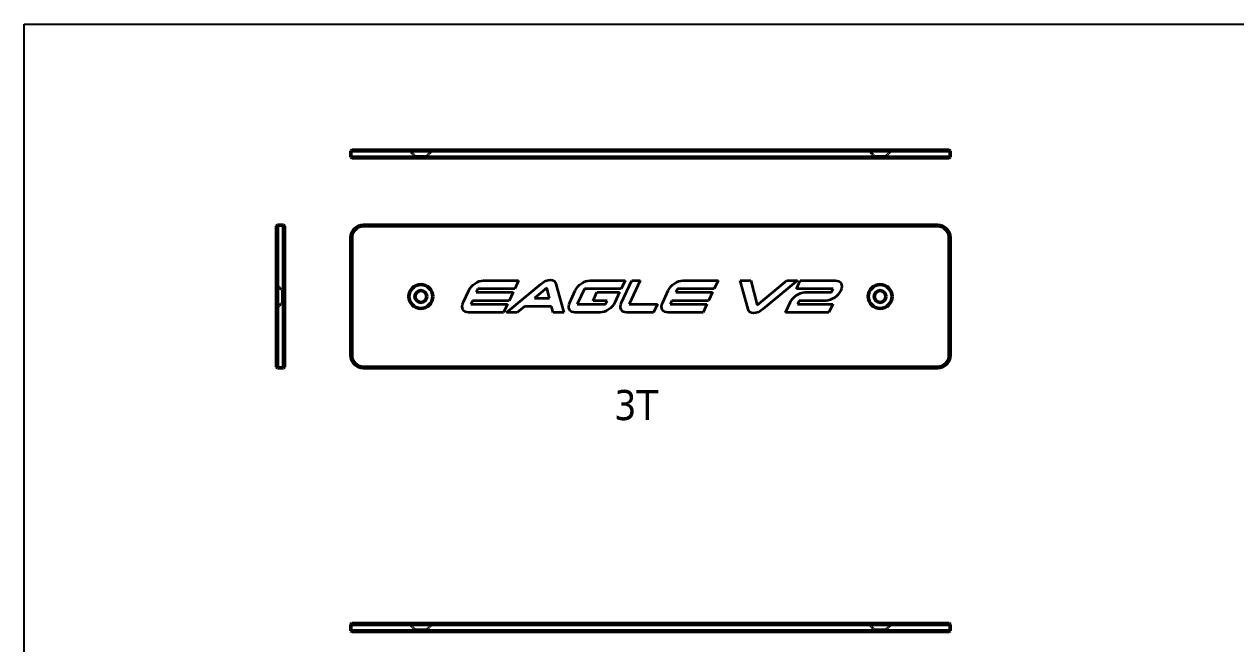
# Model space of a CAD drawing. Header units: millimetres. Extents: x 15 to 962, y -15 to 456.
# Drawn here: x 14.5 to 478.8, y 218.7 to 455.9 of the extents above; entities that cross this region are included whole.
import ezdxf

# ---------------------------------------------------------------- set-up
doc = ezdxf.new("R2010")
doc.units = ezdxf.units.MM
doc.linetypes.add('DASHED', pattern=[0.2068, 0.1655, -0.0413])
doc.layers.add('Layer 1', color=7, linetype='Continuous')
doc.layers.add('외형선(ISO)', color=7, linetype='Continuous', lineweight=50)
doc.layers.add('은선 (ISO)', color=7, linetype='DASHED', lineweight=35)
doc.styles.get("Standard").update_dxf_attribs({"font": 'tahoma.ttf'})

msp = doc.modelspace()

# ---------------------------------------------------------------- linework, layer by layer
at = {"color": 1}
msp.add_lwpolyline([(14.54, 455.92), (962.05, 455.92), (962.05, -15.22), (14.54, -15.22)], close=True, dxfattribs=at)
at = {"layer": 'Layer 1', "color": 3, "lineweight": 35}
for p, q in [((214.76, 355), (210.09, 351.08)), ((215.78, 351.08), (214.76, 355)), ((210.09, 351.08), (215.78, 351.08))]:
    msp.add_line(p, q, dxfattribs=at)
for points in [[(184.9, 353.93), (185.9, 356.07), (188.44, 357.8), (190.58, 357.8)], [(190.58, 357.8), (190.58, 357.8), (203.98, 357.8), (203.98, 357.8)], [(203.98, 357.8), (203.98, 357.8), (202.49, 354.6), (202.49, 354.6)], [(225.71, 353.93), (226.7, 356.07), (229.25, 357.8), (231.39, 357.8)], [(231.39, 357.8), (231.39, 357.8), (244.79, 357.8), (244.79, 357.8)], [(244.79, 357.8), (244.79, 357.8), (243.29, 354.6), (243.29, 354.6)], [(243.4, 349.39), (243.4, 349.39), (247.33, 357.8), (247.33, 357.8)], [(250.53, 357.8), (250.53, 357.8), (246.3, 348.72), (246.3, 348.72)], [(247.33, 357.8), (247.33, 357.8), (250.53, 357.8), (250.53, 357.8)], [(261.33, 353.93), (262.32, 356.07), (264.87, 357.8), (267.01, 357.8)], [(267.01, 357.8), (267.01, 357.8), (280.41, 357.8), (280.41, 357.8)], [(280.41, 357.8), (280.41, 357.8), (278.91, 354.6), (278.91, 354.6)], [(291.94, 346.83), (291.94, 346.83), (288.87, 357.8), (288.87, 357.8)], [(288.87, 357.8), (288.87, 357.8), (292.94, 357.8), (292.94, 357.8)], [(292.94, 357.8), (292.94, 357.8), (295.44, 348.32), (295.44, 348.32)], [(295.44, 348.32), (295.44, 348.32), (306.76, 357.8), (306.76, 357.8)], [(310.84, 357.8), (310.84, 357.8), (297.53, 346.83), (297.53, 346.83)], [(306.76, 357.8), (306.76, 357.8), (310.84, 357.8), (310.84, 357.8)], [(310.46, 354.6), (310.46, 354.6), (311.95, 357.8), (311.95, 357.8)], [(311.95, 357.8), (311.95, 357.8), (325.35, 357.8), (325.35, 357.8)], [(325.35, 357.8), (327.49, 357.8), (328.42, 356.07), (327.42, 353.93)], [(182.78, 349.39), (182.78, 349.39), (184.9, 353.93), (184.9, 353.93)], [(188.42, 354.6), (188.42, 354.6), (187.79, 353.26), (187.79, 353.26)], [(187.79, 353.26), (187.79, 353.26), (201.86, 353.26), (201.86, 353.26)], [(202.49, 354.6), (202.49, 354.6), (188.42, 354.6), (188.42, 354.6)], [(199.37, 345.52), (199.37, 345.52), (212.68, 356.49), (212.68, 356.49)], [(201.86, 353.26), (201.86, 353.26), (200.37, 350.06), (200.37, 350.06)], [(218.26, 356.49), (218.26, 356.49), (221.34, 345.52), (221.34, 345.52)], [(223.59, 349.39), (223.59, 349.39), (225.71, 353.93), (225.71, 353.93)], [(229.22, 354.6), (229.22, 354.6), (226.48, 348.72), (226.48, 348.72)], [(243.29, 354.6), (243.29, 354.6), (229.22, 354.6), (229.22, 354.6)], [(232.54, 350.06), (232.54, 350.06), (234.03, 353.26), (234.03, 353.26)], [(234.03, 353.26), (234.03, 353.26), (242.67, 353.26), (242.67, 353.26)], [(242.67, 353.26), (242.67, 353.26), (240.86, 349.39), (240.86, 349.39)], [(259.21, 349.39), (259.21, 349.39), (261.33, 353.93), (261.33, 353.93)], [(264.84, 354.6), (264.84, 354.6), (264.22, 353.26), (264.22, 353.26)], [(264.22, 353.26), (264.22, 353.26), (278.29, 353.26), (278.29, 353.26)], [(278.91, 354.6), (278.91, 354.6), (264.84, 354.6), (264.84, 354.6)], [(278.29, 353.26), (278.29, 353.26), (276.79, 350.06), (276.79, 350.06)], [(308.03, 349.39), (309.02, 351.53), (311.57, 353.26), (313.71, 353.26)], [(324.53, 354.6), (324.53, 354.6), (310.46, 354.6), (310.46, 354.6)], [(313.71, 353.26), (313.71, 353.26), (323.9, 353.26), (323.9, 353.26)], [(327.42, 353.93), (326.42, 351.79), (323.88, 350.06), (321.74, 350.06)], [(323.9, 353.26), (323.9, 353.26), (324.53, 354.6), (324.53, 354.6)], [(184.85, 345.52), (182.71, 345.52), (181.79, 347.25), (182.78, 349.39)], [(186.3, 350.06), (186.3, 350.06), (185.68, 348.72), (185.68, 348.72)], [(185.68, 348.72), (185.68, 348.72), (199.75, 348.72), (199.75, 348.72)], [(200.37, 350.06), (200.37, 350.06), (186.3, 350.06), (186.3, 350.06)], [(199.75, 348.72), (199.75, 348.72), (198.25, 345.52), (198.25, 345.52)], [(225.66, 345.52), (223.52, 345.52), (222.59, 347.25), (223.59, 349.39)], [(226.48, 348.72), (226.48, 348.72), (237.35, 348.72), (237.35, 348.72)], [(237.97, 350.06), (237.97, 350.06), (232.54, 350.06), (232.54, 350.06)], [(240.86, 349.39), (239.87, 347.25), (237.32, 345.52), (235.18, 345.52)], [(237.35, 348.72), (237.35, 348.72), (237.97, 350.06), (237.97, 350.06)], [(245.47, 345.52), (243.33, 345.52), (242.41, 347.25), (243.4, 349.39)], [(246.3, 348.72), (246.3, 348.72), (257.16, 348.72), (257.16, 348.72)], [(257.16, 348.72), (257.16, 348.72), (255.66, 345.52), (255.66, 345.52)], [(261.28, 345.52), (259.14, 345.52), (258.21, 347.25), (259.21, 349.39)], [(262.73, 350.06), (262.73, 350.06), (262.1, 348.72), (262.1, 348.72)], [(262.1, 348.72), (262.1, 348.72), (276.17, 348.72), (276.17, 348.72)], [(276.79, 350.06), (276.79, 350.06), (262.73, 350.06), (262.73, 350.06)], [(276.17, 348.72), (276.17, 348.72), (274.68, 345.52), (274.68, 345.52)], [(306.22, 345.52), (306.22, 345.52), (308.03, 349.39), (308.03, 349.39)], [(311.55, 350.06), (311.55, 350.06), (310.92, 348.72), (310.92, 348.72)], [(310.92, 348.72), (310.92, 348.72), (324.41, 348.72), (324.41, 348.72)], [(321.74, 350.06), (321.74, 350.06), (311.55, 350.06), (311.55, 350.06)], [(324.41, 348.72), (324.41, 348.72), (322.92, 345.52), (322.92, 345.52)], [(198.25, 345.52), (198.25, 345.52), (184.85, 345.52), (184.85, 345.52)], [(203.44, 345.52), (203.44, 345.52), (199.37, 345.52), (199.37, 345.52)], [(206.28, 347.88), (206.28, 347.88), (203.44, 345.52), (203.44, 345.52)], [(216.63, 347.88), (216.63, 347.88), (206.28, 347.88), (206.28, 347.88)], [(217.26, 345.52), (217.26, 345.52), (216.63, 347.88), (216.63, 347.88)], [(221.34, 345.52), (221.34, 345.52), (217.26, 345.52), (217.26, 345.52)], [(235.18, 345.52), (235.18, 345.52), (225.66, 345.52), (225.66, 345.52)], [(255.66, 345.52), (255.66, 345.52), (245.47, 345.52), (245.47, 345.52)], [(274.68, 345.52), (274.68, 345.52), (261.28, 345.52), (261.28, 345.52)], [(322.92, 345.52), (322.92, 345.52), (306.22, 345.52), (306.22, 345.52)]]:
    msp.add_open_spline(points, degree=3, dxfattribs=at)
for points, knots in [([(212.68, 356.49), (213.75, 357.36), (215.04, 358.07), (216.22, 358.07), (217.37, 358.07), (218.02, 357.36), (218.26, 356.49)], [6, 6, 6, 6, 7, 7, 7, 8, 8, 8, 8]), ([(297.53, 346.83), (296.48, 345.96), (295.17, 345.25), (294.01, 345.25), (292.83, 345.25), (292.2, 345.96), (291.94, 346.83)], [1, 1, 1, 1, 2, 2, 2, 3, 3, 3, 3])]:
    msp.add_open_spline(points, degree=3, knots=knots, dxfattribs=at)
at = {"layer": '외형선(ISO)', "color": 3}
for p, q in [((140.03, 407.75), (139.73, 407.45)), ((144.53, 407.45), (139.73, 407.45)), ((139.73, 405.05), (139.73, 407.45)), ((139.73, 405.05), (140.03, 404.75)), ((139.73, 405.05), (144.53, 405.05)), ((140.03, 407.75), (144.53, 407.75)), ((144.53, 404.75), (140.03, 404.75)), ((364.53, 407.75), (144.53, 407.75)), ((144.53, 407.45), (364.53, 407.45)), ((364.53, 405.05), (144.53, 405.05)), ((144.53, 404.75), (364.53, 404.75)), ((364.53, 407.75), (369.03, 407.75)), ((369.33, 407.45), (364.53, 407.45)), ((364.53, 405.05), (369.33, 405.05)), ((369.03, 404.75), (364.53, 404.75)), ((369.03, 407.75), (369.33, 407.45)), ((369.33, 405.05), (369.03, 404.75)), ((369.33, 405.05), (369.33, 407.45)), ((111.24, 378.66), (111.54, 378.96)), ((111.24, 374.16), (111.24, 378.66)), ((111.54, 378.96), (111.54, 374.16)), ((113.94, 378.96), (111.54, 378.96)), ((113.94, 378.96), (114.24, 378.66)), ((113.94, 374.16), (113.94, 378.96)), ((114.24, 378.66), (114.24, 374.16)), ((364.53, 378.96), (144.53, 378.96)), ((144.53, 378.66), (364.53, 378.66)), ((111.24, 374.16), (111.24, 329.16)), ((111.54, 329.16), (111.54, 374.16)), ((113.94, 374.16), (113.94, 329.16)), ((114.24, 329.16), (114.24, 374.16)), ((139.73, 374.16), (139.73, 329.16)), ((140.03, 329.16), (140.03, 374.16)), ((369.03, 374.16), (369.03, 329.16)), ((369.33, 329.16), (369.33, 374.16)), ((111.24, 324.66), (111.24, 329.16)), ((111.54, 329.16), (111.54, 324.36)), ((113.94, 324.36), (113.94, 329.16)), ((114.24, 329.16), (114.24, 324.66)), ((111.54, 324.36), (111.24, 324.66)), ((113.94, 324.36), (111.54, 324.36)), ((114.24, 324.66), (113.94, 324.36)), ((364.53, 324.66), (144.53, 324.66)), ((144.53, 324.36), (364.53, 324.36))]:
    msp.add_line(p, q, dxfattribs=at)
at = {"layer": '외형선(ISO)', "color": 4}
for p, q in [((140.03, 226.39), (139.73, 226.09)), ((144.53, 226.09), (139.73, 226.09)), ((139.73, 223.69), (139.73, 226.09)), ((139.73, 223.69), (140.03, 223.39)), ((139.73, 223.69), (144.53, 223.69)), ((140.03, 226.39), (144.53, 226.39)), ((144.53, 223.39), (140.03, 223.39)), ((364.53, 226.39), (144.53, 226.39)), ((144.53, 226.09), (364.53, 226.09)), ((364.53, 223.69), (144.53, 223.69)), ((144.53, 223.39), (364.53, 223.39)), ((364.53, 226.39), (369.03, 226.39)), ((369.33, 226.09), (364.53, 226.09)), ((364.53, 223.69), (369.33, 223.69)), ((369.03, 223.39), (364.53, 223.39)), ((369.03, 226.39), (369.33, 226.09)), ((369.33, 223.69), (369.03, 223.39)), ((369.33, 223.69), (369.33, 226.09))]:
    msp.add_line(p, q, dxfattribs=at)
at = {"layer": '외형선(ISO)', "color": 3}
for centre, radius in [((166.53, 351.66), 4.55), ((166.53, 351.66), 2.25), ((342.53, 351.66), 4.55), ((342.53, 351.66), 2.25)]:
    msp.add_circle(centre, radius, dxfattribs=at)
for centre, radius, start, end in [((144.53, 374.16), 4.8, 90, 180), ((144.53, 374.16), 4.5, 90, 180), ((364.53, 374.16), 4.8, 0, 90), ((364.53, 374.16), 4.5, 0, 90), ((144.53, 329.16), 4.8, 180, 270), ((144.53, 329.16), 4.5, 180, 270), ((364.53, 329.16), 4.5, 270, 0), ((364.53, 329.16), 4.8, 270, 0)]:
    msp.add_arc(centre, radius, start, end, dxfattribs=at)
at = {"layer": '은선 (ISO)', "color": 3, "ltscale": 1.142165}
for p, q in [((161.98, 407.75), (164.28, 405.45)), ((164.28, 404.75), (164.28, 405.45)), ((164.28, 405.45), (168.78, 405.45)), ((171.08, 407.75), (168.78, 405.45)), ((168.78, 404.75), (168.78, 405.45)), ((337.98, 407.75), (340.28, 405.45)), ((340.28, 404.75), (340.28, 405.45)), ((340.28, 405.45), (344.78, 405.45)), ((347.08, 407.75), (344.78, 405.45)), ((344.78, 404.75), (344.78, 405.45)), ((111.24, 356.21), (113.54, 353.91)), ((114.24, 353.91), (113.54, 353.91)), ((113.54, 349.41), (113.54, 353.91)), ((111.24, 347.11), (113.54, 349.41)), ((114.24, 349.41), (113.54, 349.41))]:
    msp.add_line(p, q, dxfattribs=at)
at = {"layer": '은선 (ISO)', "color": 3, "ltscale": 0.571033}
for p, q in [((189.96, 407.75), (189.96, 407.45)), ((194.01, 407.75), (194.01, 407.45)), ((195.18, 407.75), (195.18, 407.45)), ((198.37, 407.75), (198.37, 407.45)), ((207.76, 407.75), (207.76, 407.45)), ((209.64, 407.75), (209.64, 407.45)), ((211.81, 407.75), (211.81, 407.45)), ((212.83, 407.75), (212.83, 407.45)), ((212.91, 407.75), (212.91, 407.45)), ((215.35, 407.75), (215.35, 407.45)), ((216.1, 407.75), (216.1, 407.45)), ((218.54, 407.75), (218.54, 407.45)), ((218.62, 407.75), (218.62, 407.45)), ((219.39, 407.75), (219.39, 407.45)), ((220.24, 407.75), (220.24, 407.45)), ((220.96, 407.75), (220.96, 407.45)), ((229.53, 407.75), (229.53, 407.45)), ((231.05, 407.75), (231.05, 407.45)), ((231.76, 407.75), (231.76, 407.45)), ((231.95, 407.75), (231.95, 407.45)), ((234.41, 407.75), (234.41, 407.45)), ((234.77, 407.75), (234.77, 407.45)), ((234.9, 407.75), (234.9, 407.45)), ((235.59, 407.75), (235.59, 407.45)), ((235.73, 407.75), (235.73, 407.45)), ((236.94, 407.75), (236.94, 407.45)), ((238.54, 407.75), (238.54, 407.45)), ((238.73, 407.75), (238.73, 407.45)), ((239.09, 407.75), (239.09, 407.45)), ((239.94, 407.75), (239.94, 407.45)), ((240.3, 407.75), (240.3, 407.45)), ((241.82, 407.75), (241.82, 407.45)), ((251.87, 407.75), (251.87, 407.45)), ((252.72, 407.75), (252.72, 407.45)), ((253.08, 407.75), (253.08, 407.45)), ((253.93, 407.75), (253.93, 407.45)), ((254.29, 407.75), (254.29, 407.45)), ((254.39, 407.75), (254.39, 407.45)), ((255.14, 407.75), (255.14, 407.45)), ((257.58, 407.75), (257.58, 407.45)), ((257.66, 407.75), (257.66, 407.45)), ((258.43, 407.75), (258.43, 407.45)), ((259.29, 407.75), (259.29, 407.45)), ((260, 407.75), (260, 407.45)), ((268.38, 407.75), (268.38, 407.45)), ((269.23, 407.75), (269.23, 407.45)), ((270.09, 407.75), (270.09, 407.45)), ((270.8, 407.75), (270.8, 407.45)), ((270.99, 407.75), (270.99, 407.45)), ((271.57, 407.75), (271.57, 407.45)), ((271.74, 407.75), (271.74, 407.45)), ((272.34, 407.75), (272.34, 407.45)), ((273.81, 407.75), (273.81, 407.45)), ((273.95, 407.75), (273.95, 407.45)), ((283.25, 407.75), (283.25, 407.45)), ((287.3, 407.75), (287.3, 407.45)), ((288.47, 407.75), (288.47, 407.45)), ((291.66, 407.75), (291.66, 407.45)), ((301.05, 407.75), (301.05, 407.45)), ((302.93, 407.75), (302.93, 407.45)), ((303.96, 407.75), (303.96, 407.45)), ((305.1, 407.75), (305.1, 407.45)), ((305.35, 407.75), (305.35, 407.45)), ((306.2, 407.75), (306.2, 407.45)), ((306.97, 407.75), (306.97, 407.45)), ((307.33, 407.75), (307.33, 407.45)), ((308.84, 407.75), (308.84, 407.45)), ((317.46, 407.75), (317.46, 407.45)), ((318.98, 407.75), (318.98, 407.45)), ((319.34, 407.75), (319.34, 407.45)), ((319.53, 407.75), (319.53, 407.45)), ((319.53, 407.75), (319.53, 407.45)), ((320.38, 407.75), (320.38, 407.45))]:
    msp.add_line(p, q, dxfattribs=at)
at = {"layer": '은선 (ISO)', "color": 4, "ltscale": 1.142165}
for p, q in [((161.98, 226.39), (164.28, 224.09)), ((164.28, 223.39), (164.28, 224.09)), ((164.28, 224.09), (168.78, 224.09)), ((171.08, 226.39), (168.78, 224.09)), ((168.78, 223.39), (168.78, 224.09)), ((337.98, 226.39), (340.28, 224.09)), ((340.28, 223.39), (340.28, 224.09)), ((340.28, 224.09), (344.78, 224.09)), ((347.08, 226.39), (344.78, 224.09)), ((344.78, 223.39), (344.78, 224.09))]:
    msp.add_line(p, q, dxfattribs=at)
at = {"layer": '은선 (ISO)', "color": 4, "ltscale": 0.571033}
for p, q in [((189.96, 226.39), (189.96, 226.09)), ((194.01, 226.39), (194.01, 226.09)), ((195.18, 226.39), (195.18, 226.09)), ((198.37, 226.39), (198.37, 226.09)), ((207.76, 226.39), (207.76, 226.09)), ((209.64, 226.39), (209.64, 226.09)), ((211.81, 226.39), (211.81, 226.09)), ((212.83, 226.39), (212.83, 226.09)), ((212.91, 226.39), (212.91, 226.09)), ((215.35, 226.39), (215.35, 226.09)), ((216.1, 226.39), (216.1, 226.09)), ((218.54, 226.39), (218.54, 226.09)), ((218.62, 226.39), (218.62, 226.09)), ((219.39, 226.39), (219.39, 226.09)), ((220.24, 226.39), (220.24, 226.09)), ((220.96, 226.39), (220.96, 226.09)), ((229.53, 226.39), (229.53, 226.09)), ((231.05, 226.39), (231.05, 226.09)), ((231.76, 226.39), (231.76, 226.09)), ((231.95, 226.39), (231.95, 226.09)), ((234.41, 226.39), (234.41, 226.09)), ((234.77, 226.39), (234.77, 226.09)), ((234.9, 226.39), (234.9, 226.09)), ((235.59, 226.39), (235.59, 226.09)), ((235.73, 226.39), (235.73, 226.09)), ((236.94, 226.39), (236.94, 226.09)), ((238.54, 226.39), (238.54, 226.09)), ((238.73, 226.39), (238.73, 226.09)), ((239.09, 226.39), (239.09, 226.09)), ((239.94, 226.39), (239.94, 226.09)), ((240.3, 226.39), (240.3, 226.09)), ((241.82, 226.39), (241.82, 226.09)), ((251.87, 226.39), (251.87, 226.09)), ((252.72, 226.39), (252.72, 226.09)), ((253.08, 226.39), (253.08, 226.09)), ((253.93, 226.39), (253.93, 226.09)), ((254.29, 226.39), (254.29, 226.09)), ((254.39, 226.39), (254.39, 226.09)), ((255.14, 226.39), (255.14, 226.09)), ((257.58, 226.39), (257.58, 226.09)), ((257.66, 226.39), (257.66, 226.09)), ((258.43, 226.39), (258.43, 226.09)), ((259.29, 226.39), (259.29, 226.09)), ((260, 226.39), (260, 226.09)), ((268.38, 226.39), (268.38, 226.09)), ((269.23, 226.39), (269.23, 226.09)), ((270.09, 226.39), (270.09, 226.09)), ((270.8, 226.39), (270.8, 226.09)), ((270.99, 226.39), (270.99, 226.09)), ((271.57, 226.39), (271.57, 226.09)), ((271.74, 226.39), (271.74, 226.09)), ((272.34, 226.39), (272.34, 226.09)), ((273.81, 226.39), (273.81, 226.09)), ((273.95, 226.39), (273.95, 226.09)), ((283.25, 226.39), (283.25, 226.09)), ((287.3, 226.39), (287.3, 226.09)), ((288.47, 226.39), (288.47, 226.09)), ((291.66, 226.39), (291.66, 226.09)), ((301.05, 226.39), (301.05, 226.09)), ((302.93, 226.39), (302.93, 226.09)), ((303.96, 226.39), (303.96, 226.09)), ((305.1, 226.39), (305.1, 226.09)), ((305.35, 226.39), (305.35, 226.09)), ((306.2, 226.39), (306.2, 226.09)), ((306.97, 226.39), (306.97, 226.09)), ((307.33, 226.39), (307.33, 226.09)), ((308.84, 226.39), (308.84, 226.09)), ((317.46, 226.39), (317.46, 226.09)), ((318.98, 226.39), (318.98, 226.09)), ((319.34, 226.39), (319.34, 226.09)), ((319.53, 226.39), (319.53, 226.09)), ((319.53, 226.39), (319.53, 226.09)), ((320.38, 226.39), (320.38, 226.09))]:
    msp.add_line(p, q, dxfattribs=at)

# ---------------------------------------------------------------- texts
at = {"color": 1}
msp.add_text('3T', height=11.487, dxfattribs=at).set_placement((240.56, 304.36))

doc.saveas('drawing.dxf')
